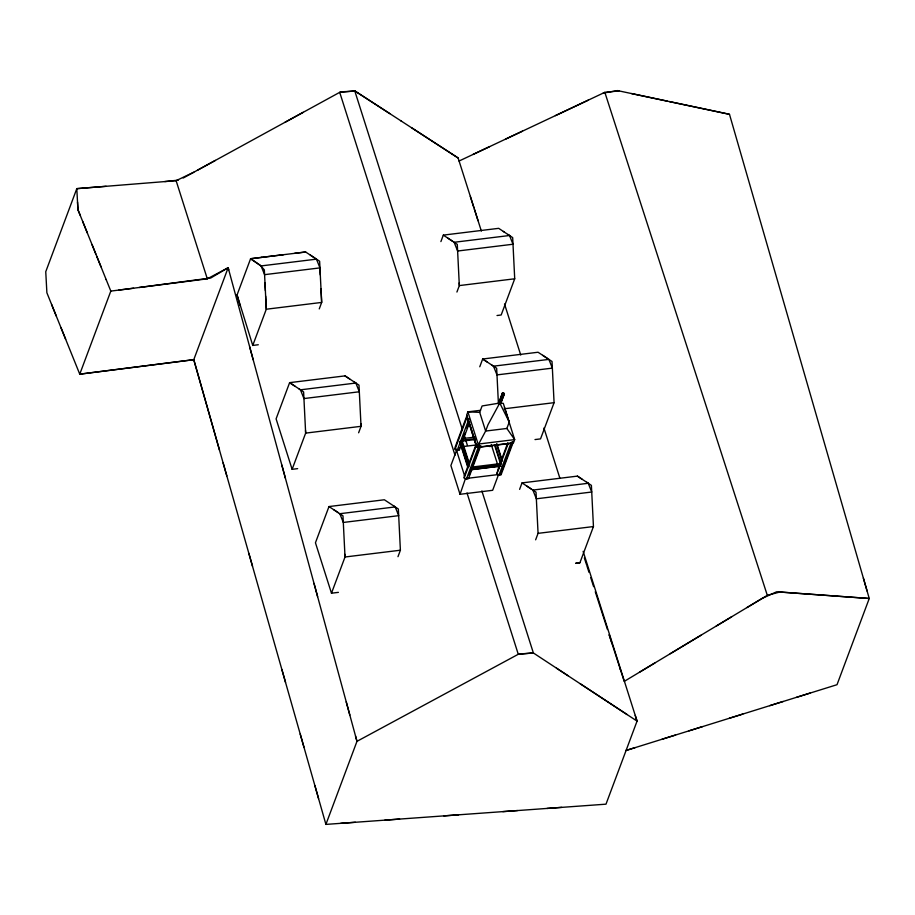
<?xml version="1.0" encoding="UTF-8"?>
<svg xmlns="http://www.w3.org/2000/svg" width="915" height="915" viewBox="0 0 915 915"><rect width="100%" height="100%" fill="white"/><g stroke="black" fill="none" stroke-linecap="round" stroke-linejoin="round"><path stroke-width="1.37" d="M479.06 445.182L478.957 447.263L511.599 443.26M461.32 444.587L459.353 449.871L457.134 450.592L455.041 449.196L455.155 447.103L467.005 415.41M459.353 449.871L459.467 447.778M466.273 479.369L478.625 446.348L480.832 445.628L468.491 478.648L466.273 479.369L464.179 477.973L464.305 475.869L476.155 444.175M498.904 475.365L511.256 442.345L513.464 441.625L501.123 474.645L498.904 475.365L496.811 473.97L498.904 466.593M501.123 474.645L501.237 472.54M110.818 291.096L79.754 374.166L193.774 359.675L228.155 267.718L207.305 278.823L110.818 291.096L106.117 279.475M258.293 344.749L252.757 345.435L237.054 294.939L250.596 258.728L305.644 251.991L319.632 261.244L320.307 274.969M252.757 345.435L266.288 309.224L265.636 296.105M319.255 308.904L321.668 302.43L320.993 288.705M297.65 468.64L292.114 469.315L305.656 433.115L303.608 391.917L298.953 388.829M395.2 506.921L339.82 513.715L343.308 522.454L398.688 515.66L395.2 506.921L384.369 499.773L328.988 506.555L315.446 542.767L331.482 593.206L338.401 592.36M358.623 432.784L361.036 426.321L358.989 385.124L354.334 382.047M440.893 241.594L443.306 235.121L498.686 228.338L504.096 231.93M331.482 593.206L345.024 556.995L342.976 515.808L328.988 506.555M456.917 292.045L459.33 285.583L459.204 282.907M397.979 556.686L400.393 550.224L398.357 509.015L393.69 505.926M479.769 366.766L482.674 359.012L538.054 352.241L552.031 361.482L554.078 402.68L540.536 438.891L535 439.566M508.008 234.514L512.675 237.591L514.71 278.789L501.18 315L497.017 315.515M455.041 449.196L467.382 416.188M457.134 450.592L468.983 418.898M463.413 437.21L464.9 433.253M466.879 427.968L468.354 424M462.315 441.945L469.715 422.147M504.44 407.392L514.676 439.612L513.475 442.803L476.932 447.275L485.636 431.057L479.7 412.345L482.091 405.963L499.224 403.126M583.118 551.345L637.057 721.112L605.993 804.171L325.912 824.404L356.976 741.333L355.523 736.003M464.179 477.973L476.521 444.953L478.625 446.348M500.699 474.256L498.229 475.388L492.659 490.303L460.028 494.306L465.46 478.568L499.293 474.428M469.109 475.228L471.076 469.944M472.563 465.975L479.471 447.492M498.492 403.183L502.449 392.97L503.284 392.821L504.371 393.953L500.413 404.19L498.789 403.927L498.869 402.554M498.789 403.927L502.449 392.97M502.381 395.211L503.284 392.821M499.59 404.339L503.17 394.754L504.371 393.953M500.94 401.616L504.085 393.233M500.413 404.19L504.005 394.605M480.535 410.309L467.885 411.864L478.122 444.084L514.676 439.612L506.853 428.46L509.243 422.067L503.296 403.366L499.876 403.035M499.899 463.951L507.791 442.814M496.811 473.97L508.168 443.592M501.74 471.225L512.594 442.174M519.617 489.365L522.03 482.903L577.411 476.12L582.077 479.208M535.641 539.816L538.066 533.354L536.018 492.156L522.03 482.903M579.904 562.771L575.752 563.285L579.904 562.771L593.446 526.56L591.399 485.373L586.744 482.285M499.407 403.698L488.027 424.663L485.636 431.057L506.853 428.46M639.574 672.17L654.911 662.952M670.249 653.71L700.924 635.273M716.273 626.032L731.611 616.813M746.949 607.571L762.287 598.353L776.629 591.788L869.25 598.49L837.019 684.695L626.066 750.46M631.533 93.559L729.484 114.306L869.25 598.49L779.832 592.028L767.308 595.333L624.224 681.4L620.038 668.419M228.727 269.811L228.155 267.718L210.725 278.011L139.32 287.47M197.514 170.19L215.391 160.4M284.988 122.301L303.231 112.305M183.206 178.025L340.586 91.855L355.1 91.111L401.479 121.203M219.463 450.043L193.774 359.675L79.754 374.166L46.882 292.766L45.75 271.721L76.803 188.65L176.115 180.678L193.774 172.226M473.009 154.463L489.491 146.709M505.961 138.931L522.442 131.177M555.405 115.622L588.356 100.112M459.033 161.051L604.838 92.335L618.952 90.905M489.765 446.589L491.984 445.868M625.723 750.563L635.136 747.612M662.06 739.24L675.522 735.031M688.972 730.845L702.434 726.636M729.346 718.264L742.808 714.055M769.721 705.671L783.183 701.473M796.645 697.276L810.107 693.078M603.179 93.124L617.545 90.596L667.298 101.142M118.824 290.078L133.567 288.214M265.373 290.604L264.344 269.868L260.42 265.499L250.596 258.728L261.599 257.389M272.613 256.028L283.616 254.69M264.995 282.998L266.288 309.224L321.668 302.43L319.953 267.889L264.572 274.66L261.084 265.922L250.596 258.728M514.71 278.789L459.33 285.583L457.294 244.374L443.306 235.121M349.667 378.959L345.001 375.882L289.62 382.653L276.09 418.864L292.114 469.315M300.452 389.824L355.832 383.042L359.321 391.769L303.94 398.563L300.452 389.824L289.62 382.653L295.042 386.233M504.234 408.788L554.078 402.68M462.921 438.491L474.782 437.176M462.315 440.287L475.079 438.72M461.984 441.156L474.759 439.6M464.042 446.463L476.726 444.907M472.289 467.027L500.665 463.562M471.374 468.217L501.168 464.557M472.266 469.464L499.224 466.158M471.362 469.715L501.157 466.055M588.242 483.28L532.862 490.074L536.35 498.801L591.731 492.018L588.242 483.28L577.411 476.12M538.066 533.354L593.446 526.56M261.335 257.412L272.407 256.063M294.561 253.341L305.644 251.991M509.518 235.51L454.137 242.281L457.626 251.019L512.995 244.236L509.518 235.51L503.341 231.438M261.084 265.922L316.464 259.151L319.953 267.889M493.494 366.172L548.874 359.401L552.363 368.127L496.982 374.898L493.494 366.172L482.674 359.012L487.329 362.1M400.393 550.224L345.024 556.995L344.886 554.341M164.803 181.57L178.276 180.129M389.801 113.62L354.768 90.894L339.717 92.335L455.018 455.224M106.14 186.305L76.803 188.65L77.935 209.695L95.812 253.958M340.654 823.34L355.397 822.265M384.883 820.149L399.615 819.074M443.844 815.894L458.587 814.808M502.804 811.628L517.547 810.553M547.033 808.437L561.776 807.362M479.7 412.345L467.885 411.864L466.696 415.055L476.932 447.275M669.265 101.565L729.484 114.306M502.381 394.342L503.17 394.754M400.884 120.826L458.118 157.975L473.913 207.648M458.118 157.975L411.887 127.951M590.999 690.836L533.365 652.955L518.691 654.053L356.976 741.333L228.155 267.718M556.457 668.144L567.975 675.693M580.224 683.745L637.057 721.112L635.227 715.381M627.084 714.558L591.936 691.443M447.973 238.209L452.628 241.286M542.709 355.317L547.376 358.406M491.996 365.176L496.662 368.253L498.435 404.156M310.299 255.079L314.966 258.156M526.697 486.002L531.363 489.079M333.655 509.644L338.31 512.72M345.001 375.882L355.832 383.042M500.059 403.618L509.243 422.067M500.494 402.817L500.791 403.538M80.2 215.288L77.935 209.695L77.535 202.089M82.636 221.339L87.325 232.948M92.026 244.591L101.016 266.837M96.727 256.211L106.22 279.727M51.572 304.398L56.273 316.018M60.973 327.65L65.663 339.271M604.838 92.335L767.308 595.333M612.078 643.794L609.138 634.678L620.484 669.803M584.342 557.921L586.504 564.589M586.87 565.722L589.008 572.367M590.69 577.559L593.629 586.652M595.276 591.753L607.457 629.486M474.393 209.169L481.359 231.083M504.52 303.986L520.749 355.066M543.933 428.014L559.946 478.431M470.321 196.359L478.042 220.675M496.856 443.661L501.843 459.353M496.651 444.37L502.049 461.366M495.095 444.816L500.917 463.127M494.775 445.685L500.585 463.997M491.264 444.53L498.984 468.846M468.091 419.093L476.406 445.25M466.982 416.805L476.12 445.571M462.441 429.718L354.768 90.894M464.5 436.226L467.393 445.353M481.873 490.92L533.365 652.955L518.279 654.282L467.016 492.968M462.064 440.71L469.544 464.248M461.743 441.579L468.389 462.51M460.725 440.618L469.029 466.764M460.188 442.037L468.091 466.879M459.559 441.43L467.874 467.588M456.448 450.203L464.603 475.869M460.028 494.306L450.889 465.541L456.459 450.626L455.876 448.544M176.115 180.678L207.305 278.823M863.383 578.131L867.1 591.033M223.134 462.944L226.806 475.857M300.223 734.036L303.894 746.949M193.774 359.675L325.912 824.404M237.054 294.939L239.993 305.278M248.834 553.301L252.506 566.225M281.866 669.483L285.537 682.407M314.909 785.665L318.569 798.589M346.236 701.862L349.816 715.027M249.623 346.648L253.203 359.812M281.831 465.049L285.4 478.225M314.028 583.45L317.608 596.626M360.899 423.668L361.036 426.321L305.656 433.115L305.519 430.45"/></g></svg>
